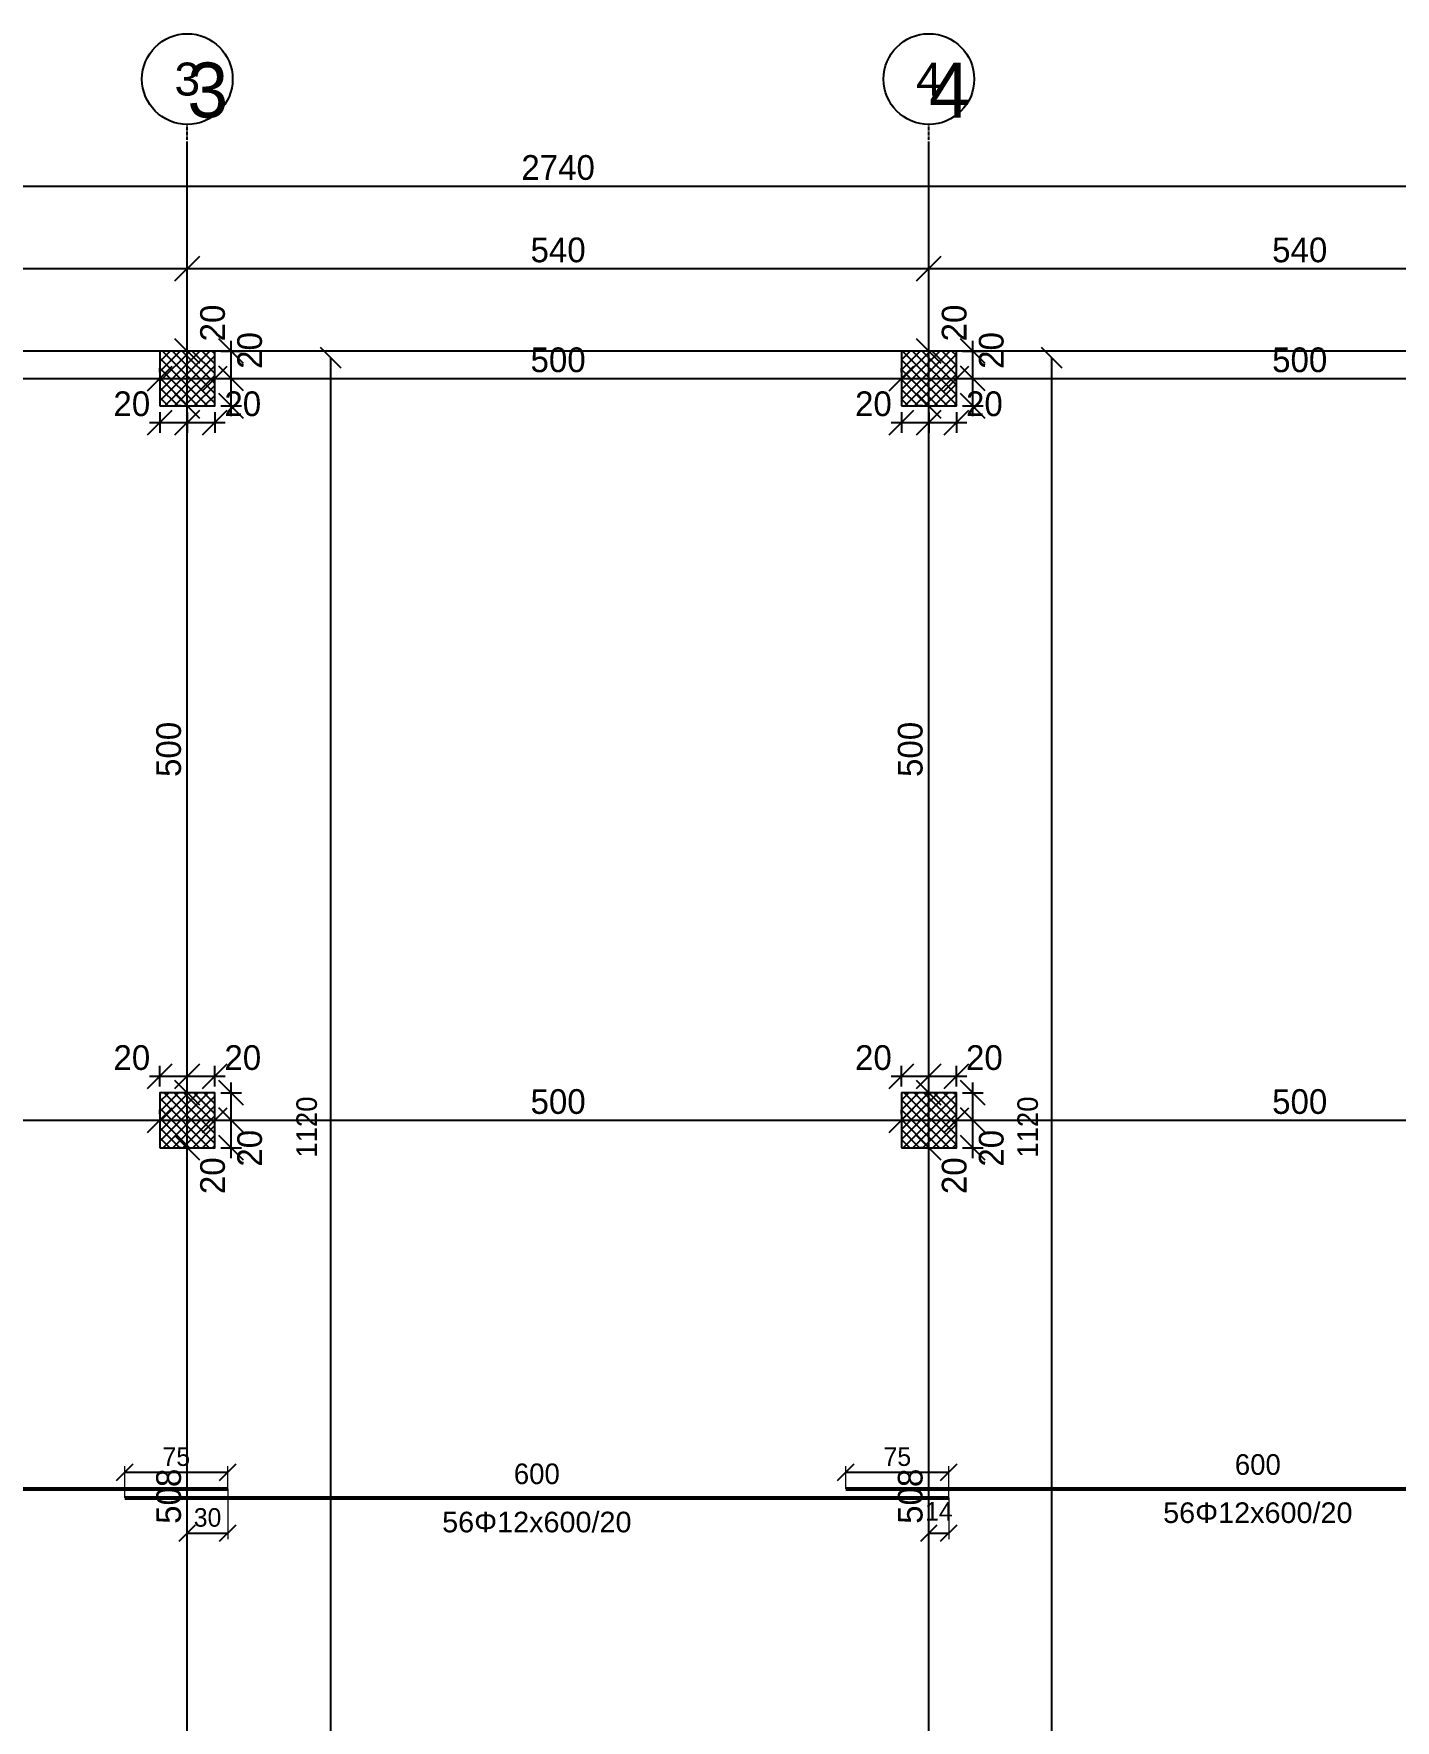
# Model space of a CAD drawing. Header units: centimetres. Extents: x -231 to 7431, y -4464 to 7215.
# Drawn here: x 988 to 1980, y 1743 to 2971 of the extents above; entities that cross this region are included whole.
import ezdxf
from ezdxf.enums import TextEntityAlignment as Align

# ---------------------------------------------------------------- set-up
doc = ezdxf.new("R2010")
doc.units = ezdxf.units.CM
doc.linetypes.add('DASHDOT', pattern=[3.556, 2.54, -0.508, 0, -0.508])
for name, color, linetype in [('AXIS', 8, 'Continuous'), ('COLUMN', 3, 'Continuous'), ('FW_AXIS', 7, 'Continuous'), ('FW_COLUMN_HATCH', 8, 'Continuous'), ('FW_DIM', 7, 'Continuous'), ('REB_BOT_MESH_X', 5, 'Continuous'), ('REB_BOT_MESH_X_AXDIM', 5, 'Continuous'), ('REB_BOT_MESH_X_LAP', 5, 'Continuous'), ('REB_BOT_MESH_X_RANGE', 5, 'Continuous'), ('REB_BOT_MESH_X_TEXT', 5, 'Continuous'), ('SLAB', 7, 'Continuous')]:
    doc.layers.add(name, color=color, linetype=linetype)
doc.styles.add('REBAR_TXT', font='arial.ttf')
doc.dimstyles.new('FW_DIM', dxfattribs={"dimtxt": 18, "dimasz": 9, "dimexe": 7.5, "dimexo": 4.5, "dimgap": 4.5, "dimtad": 1, "dimdec": 0, "dimtxsty": 'Standard', "dimtsz": 9, "dimcen": 2.5, "dimdle": 7.5, "dimclrd": 256, "dimclre": 256, "dimclrt": 7, "dimazin": 3, "dimtfac": 1, "dimtmove": 2, "dimatfit": 3})
doc.dimstyles.new('REBAR LAP', dxfattribs={"dimtxt": 13.5, "dimasz": 2.5, "dimexe": 4.5, "dimexo": 0, "dimgap": 4.5, "dimtad": 1, "dimdec": 0, "dimtxsty": 'Standard', "dimtsz": 6, "dimcen": 2.5, "dimclrd": 6, "dimclre": 6, "dimclrt": 7, "dimazin": 3, "dimtfac": 1, "dimtmove": 2, "dimatfit": 3, "dimlwd": 25, "dimlwe": 18})
doc.dimstyles.new('REBAR M-200', dxfattribs={"dimtxt": 15, "dimasz": 15, "dimexe": 25, "dimexo": 12.5, "dimgap": 10, "dimtad": 1, "dimdec": 0, "dimtxsty": 'Standard', "dimblk": 'NONE', "dimcen": 50, "dimse1": 1, "dimse2": 1, "dimclrd": 6, "dimclre": 6, "dimclrt": 7, "dimazin": 3, "dimtfac": 1, "dimtmove": 2, "dimatfit": 3, "dimldrblk": 'NONE', "dimlwd": 53})
doc.dimstyles.new('REBAR RANGE', dxfattribs={"dimtxt": 15, "dimasz": 2.5, "dimexe": 0, "dimexo": 0, "dimgap": 10, "dimtad": 1, "dimdec": 0, "dimtxsty": 'Standard', "dimtsz": 7.5, "dimcen": 2.5, "dimse1": 1, "dimse2": 1, "dimclrd": 6, "dimclre": 6, "dimclrt": 7, "dimazin": 3, "dimtfac": 1, "dimtmove": 2, "dimatfit": 3, "dimlwd": 25})

# ---------------------------------------------------------------- blocks, each defined once
blk = doc.blocks.new('*D332')
at = {"color": 6, "lineweight": 53}
blk.add_line((529.5, 1911.75), (1129.5, 1911.75), dxfattribs=at)
at = {"layer": 'Defpoints'}
for p in [(529.5, 1911.75), (529.5, 1911.75), (1129.5, 1911.75)]:
    blk.add_point(p, dxfattribs=at)
at = {"layer": 'REB_BOT_MESH_X', "color": 7, "insert": (829.5, 1929.25), "char_height": 15, "attachment_point": 5}
blk.add_mtext('600', dxfattribs=at)
blk = doc.blocks.new('_NONE')
blk = doc.blocks.new('*D333')
at = {"color": 6, "lineweight": 53}
blk.add_line((1054.5, 1905), (1654.5, 1905), dxfattribs=at)
at = {"layer": 'Defpoints'}
for p in [(1054.5, 1905), (1054.5, 1905), (1654.5, 1905)]:
    blk.add_point(p, dxfattribs=at)
at = {"layer": 'REB_BOT_MESH_X', "color": 7, "insert": (1354.5, 1922.5), "char_height": 15, "attachment_point": 5}
blk.add_mtext('600', dxfattribs=at)
blk = doc.blocks.new('*D334')
at = {"color": 6, "lineweight": 53}
blk.add_line((1579.5, 1911.75), (2179.5, 1911.75), dxfattribs=at)
at = {"layer": 'Defpoints'}
for p in [(1579.5, 1911.75), (1579.5, 1911.75), (2179.5, 1911.75)]:
    blk.add_point(p, dxfattribs=at)
at = {"layer": 'REB_BOT_MESH_X', "color": 7, "insert": (1879.5, 1929.25), "char_height": 15, "attachment_point": 5}
blk.add_mtext('600', dxfattribs=at)
blk = doc.blocks.new('_OBLIQUE')
at = {"color": 0, "linetype": 'BYBLOCK'}
blk.add_line((-0.5, -0.5), (0.5, 0.5), dxfattribs=at)
blk = doc.blocks.new('*D339')
at = {"color": 6, "lineweight": 18}
for p, q in [((1054.5, 1905), (1054.5, 1928.25)), ((1129.5, 1911.75), (1129.5, 1928.25))]:
    blk.add_line(p, q, dxfattribs=at)
at = {"color": 6, "lineweight": 25}
blk.add_line((1054.5, 1923.75), (1129.5, 1923.75), dxfattribs=at)
at = {"layer": 'Defpoints'}
for p in [(1054.5, 1923.75), (1054.5, 1905), (1129.5, 1911.75)]:
    blk.add_point(p, dxfattribs=at)
at = {"layer": 'REB_BOT_MESH_X_LAP', "color": 6, "xscale": 12, "yscale": 12}
for p in [(1054.5, 1923.75), (1129.5, 1923.75)]:
    blk.add_blockref('_OBLIQUE', p, dxfattribs=at)
at = {"layer": 'REB_BOT_MESH_X_LAP', "color": 7, "insert": (1092, 1935), "char_height": 13.5, "attachment_point": 5}
blk.add_mtext('75', dxfattribs=at)
blk = doc.blocks.new('*D340')
at = {"color": 6, "lineweight": 18}
for p, q in [((1100, 1911.75), (1100, 1875)), ((1129.5, 1911.75), (1129.5, 1875))]:
    blk.add_line(p, q, dxfattribs=at)
at = {"color": 6, "lineweight": 25}
blk.add_line((1100, 1879.5), (1129.5, 1879.5), dxfattribs=at)
at = {"layer": 'Defpoints'}
for p in [(1100, 1911.75), (1129.5, 1911.75), (1100, 1879.5)]:
    blk.add_point(p, dxfattribs=at)
at = {"layer": 'REB_BOT_MESH_X_AXDIM', "color": 6, "xscale": 12, "yscale": 12}
for p in [(1100, 1879.5), (1129.5, 1879.5)]:
    blk.add_blockref('_OBLIQUE', p, dxfattribs=at)
at = {"layer": 'REB_BOT_MESH_X_AXDIM', "color": 7, "insert": (1114.75, 1890.75), "char_height": 13.5, "attachment_point": 5}
blk.add_mtext('30', dxfattribs=at)
blk = doc.blocks.new('*D341')
at = {"color": 6, "lineweight": 18}
for p, q in [((1579.5, 1911.75), (1579.5, 1928.25)), ((1654.5, 1905), (1654.5, 1928.25))]:
    blk.add_line(p, q, dxfattribs=at)
at = {"color": 6, "lineweight": 25}
blk.add_line((1579.5, 1923.75), (1654.5, 1923.75), dxfattribs=at)
at = {"layer": 'Defpoints'}
for p in [(1579.5, 1923.75), (1579.5, 1911.75), (1654.5, 1905)]:
    blk.add_point(p, dxfattribs=at)
at = {"layer": 'REB_BOT_MESH_X_LAP', "color": 6, "xscale": 12, "yscale": 12}
for p in [(1579.5, 1923.75), (1654.5, 1923.75)]:
    blk.add_blockref('_OBLIQUE', p, dxfattribs=at)
at = {"layer": 'REB_BOT_MESH_X_LAP', "color": 7, "insert": (1617, 1935), "char_height": 13.5, "attachment_point": 5}
blk.add_mtext('75', dxfattribs=at)
blk = doc.blocks.new('*D342')
at = {"color": 6, "lineweight": 18}
for p, q in [((1640, 1905), (1640, 1875)), ((1654.5, 1905), (1654.5, 1875))]:
    blk.add_line(p, q, dxfattribs=at)
at = {"color": 6, "lineweight": 25}
blk.add_line((1640, 1879.5), (1654.5, 1879.5), dxfattribs=at)
at = {"layer": 'Defpoints'}
for p in [(1640, 1905), (1654.5, 1905), (1640, 1879.5)]:
    blk.add_point(p, dxfattribs=at)
at = {"layer": 'REB_BOT_MESH_X_AXDIM', "color": 6, "xscale": 12, "yscale": 12}
for p in [(1640, 1879.5), (1654.5, 1879.5)]:
    blk.add_blockref('_OBLIQUE', p, dxfattribs=at)
at = {"layer": 'REB_BOT_MESH_X_AXDIM', "color": 7, "insert": (1647.25, 1895.25), "char_height": 13.5, "attachment_point": 5}
blk.add_mtext('14', dxfattribs=at)
blk = doc.blocks.new('*D404')
at = {"color": 6, "lineweight": 25}
blk.add_line((1204.5, 1615), (1204.5, 2735), dxfattribs=at)
at = {"layer": 'Defpoints'}
for p in [(1204.5, 2735), (1204.5, 1615), (1204.5, 1615)]:
    blk.add_point(p, dxfattribs=at)
at = {"layer": 'REB_BOT_MESH_X_RANGE', "color": 6, "xscale": 15, "yscale": 15, "rotation": 90}
for p in [(1204.5, 2735), (1204.5, 1615)]:
    blk.add_blockref('_OBLIQUE', p, dxfattribs=at)
at = {"layer": 'REB_BOT_MESH_X_RANGE', "color": 7, "insert": (1187, 2175), "char_height": 15, "attachment_point": 5, "rotation": 90}
blk.add_mtext('1120', dxfattribs=at)
blk = doc.blocks.new('*D405')
at = {"color": 6, "lineweight": 25}
blk.add_line((1729.5, 1615), (1729.5, 2735), dxfattribs=at)
at = {"layer": 'Defpoints'}
for p in [(1729.5, 2735), (1729.5, 1615), (1729.5, 1615)]:
    blk.add_point(p, dxfattribs=at)
at = {"layer": 'REB_BOT_MESH_X_RANGE', "color": 6, "xscale": 15, "yscale": 15, "rotation": 90}
for p in [(1729.5, 2735), (1729.5, 1615)]:
    blk.add_blockref('_OBLIQUE', p, dxfattribs=at)
at = {"layer": 'REB_BOT_MESH_X_RANGE', "color": 7, "insert": (1712, 2175), "char_height": 15, "attachment_point": 5, "rotation": 90}
blk.add_mtext('1120', dxfattribs=at)
blk = doc.blocks.new('*D481')
for p, q in [((1072.5, 2212), (1107.5, 2212)), ((1080, 2204.5), (1080, 2219.5)), ((1100, 2204.5), (1100, 2219.5))]:
    blk.add_line(p, q)
at = {"layer": 'Defpoints'}
for p in [(1080, 2212), (1080, 2200), (1100, 2200)]:
    blk.add_point(p, dxfattribs=at)
at = {"layer": 'FW_DIM', "xscale": 18, "yscale": 18}
for p in [(1080, 2212), (1100, 2212)]:
    blk.add_blockref('_OBLIQUE', p, dxfattribs=at)
at = {"layer": 'FW_DIM', "color": 7, "insert": (1059.6, 2225.5), "char_height": 18, "attachment_point": 5}
blk.add_mtext('20', dxfattribs=at)
blk = doc.blocks.new('*D482')
for p, q in [((1092.5, 2212), (1127.5, 2212)), ((1100, 2204.5), (1100, 2219.5)), ((1120, 2204.5), (1120, 2219.5))]:
    blk.add_line(p, q)
at = {"layer": 'Defpoints'}
for p in [(1100, 2212), (1100, 2200), (1120, 2200)]:
    blk.add_point(p, dxfattribs=at)
at = {"layer": 'FW_DIM', "xscale": 18, "yscale": 18}
for p in [(1100, 2212), (1120, 2212)]:
    blk.add_blockref('_OBLIQUE', p, dxfattribs=at)
at = {"layer": 'FW_DIM', "color": 7, "insert": (1140.4, 2225.5), "char_height": 18, "attachment_point": 5}
blk.add_mtext('20', dxfattribs=at)
blk = doc.blocks.new('*D483')
for p, q in [((1132, 2152.5), (1132, 2187.5)), ((1124.5, 2180), (1139.5, 2180)), ((1124.5, 2160), (1139.5, 2160))]:
    blk.add_line(p, q)
at = {"layer": 'Defpoints'}
for p in [(1120, 2180), (1120, 2160), (1132, 2160)]:
    blk.add_point(p, dxfattribs=at)
at = {"layer": 'FW_DIM', "xscale": 18, "yscale": 18, "rotation": 90}
for p in [(1132, 2180), (1132, 2160)]:
    blk.add_blockref('_OBLIQUE', p, dxfattribs=at)
at = {"layer": 'FW_DIM', "color": 7, "insert": (1118.5, 2139.6), "char_height": 18, "attachment_point": 5, "rotation": 90}
blk.add_mtext('20', dxfattribs=at)
blk = doc.blocks.new('*D484')
for p, q in [((1124.5, 2200), (1139.5, 2200)), ((1132, 2172.5), (1132, 2207.5)), ((1124.5, 2180), (1139.5, 2180))]:
    blk.add_line(p, q)
at = {"layer": 'Defpoints'}
for p in [(1120, 2200), (1120, 2180), (1132, 2180)]:
    blk.add_point(p, dxfattribs=at)
at = {"layer": 'FW_DIM', "xscale": 18, "yscale": 18, "rotation": 90}
for p in [(1132, 2200), (1132, 2180)]:
    blk.add_blockref('_OBLIQUE', p, dxfattribs=at)
at = {"layer": 'FW_DIM', "color": 7, "insert": (1145.5, 2159.6), "char_height": 18, "attachment_point": 5, "rotation": 90}
blk.add_mtext('20', dxfattribs=at)
blk = doc.blocks.new('*D485')
for p, q in [((1080, 2695.5), (1080, 2680.5)), ((1100, 2695.5), (1100, 2680.5)), ((1072.5, 2688), (1107.5, 2688))]:
    blk.add_line(p, q)
at = {"layer": 'Defpoints'}
for p in [(1080, 2700), (1100, 2700), (1080, 2688)]:
    blk.add_point(p, dxfattribs=at)
at = {"layer": 'FW_DIM', "xscale": 18, "yscale": 18}
for p in [(1080, 2688), (1100, 2688)]:
    blk.add_blockref('_OBLIQUE', p, dxfattribs=at)
at = {"layer": 'FW_DIM', "color": 7, "insert": (1059.6, 2701.5), "char_height": 18, "attachment_point": 5}
blk.add_mtext('20', dxfattribs=at)
blk = doc.blocks.new('*D486')
for p, q in [((1100, 2695.5), (1100, 2680.5)), ((1120, 2695.5), (1120, 2680.5)), ((1092.5, 2688), (1127.5, 2688))]:
    blk.add_line(p, q)
at = {"layer": 'Defpoints'}
for p in [(1100, 2700), (1120, 2700), (1100, 2688)]:
    blk.add_point(p, dxfattribs=at)
at = {"layer": 'FW_DIM', "xscale": 18, "yscale": 18}
for p in [(1100, 2688), (1120, 2688)]:
    blk.add_blockref('_OBLIQUE', p, dxfattribs=at)
at = {"layer": 'FW_DIM', "color": 7, "insert": (1140.4, 2701.5), "char_height": 18, "attachment_point": 5}
blk.add_mtext('20', dxfattribs=at)
blk = doc.blocks.new('*D487')
for p, q in [((1132, 2692.5), (1132, 2727.5)), ((1124.5, 2720), (1139.5, 2720)), ((1124.5, 2700), (1139.5, 2700))]:
    blk.add_line(p, q)
at = {"layer": 'Defpoints'}
for p in [(1120, 2720), (1120, 2700), (1132, 2700)]:
    blk.add_point(p, dxfattribs=at)
at = {"layer": 'FW_DIM', "xscale": 18, "yscale": 18, "rotation": 90}
for p in [(1132, 2720), (1132, 2700)]:
    blk.add_blockref('_OBLIQUE', p, dxfattribs=at)
at = {"layer": 'FW_DIM', "color": 7, "insert": (1145.5, 2740.4), "char_height": 18, "attachment_point": 5, "rotation": 90}
blk.add_mtext('20', dxfattribs=at)
blk = doc.blocks.new('*D488')
for p, q in [((1124.5, 2740), (1139.5, 2740)), ((1132, 2712.5), (1132, 2747.5)), ((1124.5, 2720), (1139.5, 2720))]:
    blk.add_line(p, q)
at = {"layer": 'Defpoints'}
for p in [(1120, 2740), (1120, 2720), (1132, 2720)]:
    blk.add_point(p, dxfattribs=at)
at = {"layer": 'FW_DIM', "xscale": 18, "yscale": 18, "rotation": 90}
for p in [(1132, 2740), (1132, 2720)]:
    blk.add_blockref('_OBLIQUE', p, dxfattribs=at)
at = {"layer": 'FW_DIM', "color": 7, "insert": (1118.5, 2760.4), "char_height": 18, "attachment_point": 5, "rotation": 90}
blk.add_mtext('20', dxfattribs=at)
blk = doc.blocks.new('*D497')
for p, q in [((1612.5, 2212), (1647.5, 2212)), ((1620, 2204.5), (1620, 2219.5)), ((1640, 2204.5), (1640, 2219.5))]:
    blk.add_line(p, q)
at = {"layer": 'Defpoints'}
for p in [(1620, 2212), (1620, 2200), (1640, 2200)]:
    blk.add_point(p, dxfattribs=at)
at = {"layer": 'FW_DIM', "xscale": 18, "yscale": 18}
for p in [(1620, 2212), (1640, 2212)]:
    blk.add_blockref('_OBLIQUE', p, dxfattribs=at)
at = {"layer": 'FW_DIM', "color": 7, "insert": (1599.6, 2225.5), "char_height": 18, "attachment_point": 5}
blk.add_mtext('20', dxfattribs=at)
blk = doc.blocks.new('*D498')
for p, q in [((1632.5, 2212), (1667.5, 2212)), ((1640, 2204.5), (1640, 2219.5)), ((1660, 2204.5), (1660, 2219.5))]:
    blk.add_line(p, q)
at = {"layer": 'Defpoints'}
for p in [(1640, 2212), (1640, 2200), (1660, 2200)]:
    blk.add_point(p, dxfattribs=at)
at = {"layer": 'FW_DIM', "xscale": 18, "yscale": 18}
for p in [(1640, 2212), (1660, 2212)]:
    blk.add_blockref('_OBLIQUE', p, dxfattribs=at)
at = {"layer": 'FW_DIM', "color": 7, "insert": (1680.4, 2225.5), "char_height": 18, "attachment_point": 5}
blk.add_mtext('20', dxfattribs=at)
blk = doc.blocks.new('*D499')
for p, q in [((1672, 2152.5), (1672, 2187.5)), ((1664.5, 2180), (1679.5, 2180)), ((1664.5, 2160), (1679.5, 2160))]:
    blk.add_line(p, q)
at = {"layer": 'Defpoints'}
for p in [(1660, 2180), (1660, 2160), (1672, 2160)]:
    blk.add_point(p, dxfattribs=at)
at = {"layer": 'FW_DIM', "xscale": 18, "yscale": 18, "rotation": 90}
for p in [(1672, 2180), (1672, 2160)]:
    blk.add_blockref('_OBLIQUE', p, dxfattribs=at)
at = {"layer": 'FW_DIM', "color": 7, "insert": (1658.5, 2139.6), "char_height": 18, "attachment_point": 5, "rotation": 90}
blk.add_mtext('20', dxfattribs=at)
blk = doc.blocks.new('*D500')
for p, q in [((1664.5, 2200), (1679.5, 2200)), ((1672, 2172.5), (1672, 2207.5)), ((1664.5, 2180), (1679.5, 2180))]:
    blk.add_line(p, q)
at = {"layer": 'Defpoints'}
for p in [(1660, 2200), (1660, 2180), (1672, 2180)]:
    blk.add_point(p, dxfattribs=at)
at = {"layer": 'FW_DIM', "xscale": 18, "yscale": 18, "rotation": 90}
for p in [(1672, 2200), (1672, 2180)]:
    blk.add_blockref('_OBLIQUE', p, dxfattribs=at)
at = {"layer": 'FW_DIM', "color": 7, "insert": (1685.5, 2159.6), "char_height": 18, "attachment_point": 5, "rotation": 90}
blk.add_mtext('20', dxfattribs=at)
blk = doc.blocks.new('*D501')
for p, q in [((1620, 2695.5), (1620, 2680.5)), ((1640, 2695.5), (1640, 2680.5)), ((1612.5, 2688), (1647.5, 2688))]:
    blk.add_line(p, q)
at = {"layer": 'Defpoints'}
for p in [(1620, 2700), (1640, 2700), (1620, 2688)]:
    blk.add_point(p, dxfattribs=at)
at = {"layer": 'FW_DIM', "xscale": 18, "yscale": 18}
for p in [(1620, 2688), (1640, 2688)]:
    blk.add_blockref('_OBLIQUE', p, dxfattribs=at)
at = {"layer": 'FW_DIM', "color": 7, "insert": (1599.6, 2701.5), "char_height": 18, "attachment_point": 5}
blk.add_mtext('20', dxfattribs=at)
blk = doc.blocks.new('*D502')
for p, q in [((1640, 2695.5), (1640, 2680.5)), ((1660, 2695.5), (1660, 2680.5)), ((1632.5, 2688), (1667.5, 2688))]:
    blk.add_line(p, q)
at = {"layer": 'Defpoints'}
for p in [(1640, 2700), (1660, 2700), (1640, 2688)]:
    blk.add_point(p, dxfattribs=at)
at = {"layer": 'FW_DIM', "xscale": 18, "yscale": 18}
for p in [(1640, 2688), (1660, 2688)]:
    blk.add_blockref('_OBLIQUE', p, dxfattribs=at)
at = {"layer": 'FW_DIM', "color": 7, "insert": (1680.4, 2701.5), "char_height": 18, "attachment_point": 5}
blk.add_mtext('20', dxfattribs=at)
blk = doc.blocks.new('*D503')
for p, q in [((1672, 2692.5), (1672, 2727.5)), ((1664.5, 2720), (1679.5, 2720)), ((1664.5, 2700), (1679.5, 2700))]:
    blk.add_line(p, q)
at = {"layer": 'Defpoints'}
for p in [(1660, 2720), (1660, 2700), (1672, 2700)]:
    blk.add_point(p, dxfattribs=at)
at = {"layer": 'FW_DIM', "xscale": 18, "yscale": 18, "rotation": 90}
for p in [(1672, 2720), (1672, 2700)]:
    blk.add_blockref('_OBLIQUE', p, dxfattribs=at)
at = {"layer": 'FW_DIM', "color": 7, "insert": (1685.5, 2740.4), "char_height": 18, "attachment_point": 5, "rotation": 90}
blk.add_mtext('20', dxfattribs=at)
blk = doc.blocks.new('*D504')
for p, q in [((1664.5, 2740), (1679.5, 2740)), ((1672, 2712.5), (1672, 2747.5)), ((1664.5, 2720), (1679.5, 2720))]:
    blk.add_line(p, q)
at = {"layer": 'Defpoints'}
for p in [(1660, 2740), (1660, 2720), (1672, 2720)]:
    blk.add_point(p, dxfattribs=at)
at = {"layer": 'FW_DIM', "xscale": 18, "yscale": 18, "rotation": 90}
for p in [(1672, 2740), (1672, 2720)]:
    blk.add_blockref('_OBLIQUE', p, dxfattribs=at)
at = {"layer": 'FW_DIM', "color": 7, "insert": (1658.5, 2760.4), "char_height": 18, "attachment_point": 5, "rotation": 90}
blk.add_mtext('20', dxfattribs=at)
blk = doc.blocks.new('*D596')
for p, q in [((580, 2184.5), (580, 2187.5)), ((1080, 2184.5), (1080, 2187.5)), ((572.5, 2180), (1087.5, 2180))]:
    blk.add_line(p, q)
at = {"layer": 'Defpoints'}
for p in [(580, 2180), (580, 2180), (1080, 2180)]:
    blk.add_point(p, dxfattribs=at)
at = {"layer": 'FW_DIM', "xscale": 18, "yscale": 18}
for p in [(580, 2180), (1080, 2180)]:
    blk.add_blockref('_OBLIQUE', p, dxfattribs=at)
at = {"layer": 'FW_DIM', "color": 7, "insert": (830, 2193.5), "char_height": 18, "attachment_point": 5}
blk.add_mtext('500', dxfattribs=at)
blk = doc.blocks.new('*D597')
for p, q in [((1080, 2184.5), (1080, 2187.5)), ((1120, 2184.5), (1120, 2187.5)), ((1072.5, 2180), (1127.5, 2180))]:
    blk.add_line(p, q)
at = {"layer": 'Defpoints'}
for p in [(1080, 2180), (1080, 2180), (1120, 2180)]:
    blk.add_point(p, dxfattribs=at)
at = {"layer": 'FW_DIM', "xscale": 18, "yscale": 18}
for p in [(1080, 2180), (1120, 2180)]:
    blk.add_blockref('_OBLIQUE', p, dxfattribs=at)
blk = doc.blocks.new('*D598')
for p, q in [((1120, 2184.5), (1120, 2187.5)), ((1620, 2184.5), (1620, 2187.5)), ((1112.5, 2180), (1627.5, 2180))]:
    blk.add_line(p, q)
at = {"layer": 'Defpoints'}
for p in [(1120, 2180), (1120, 2180), (1620, 2180)]:
    blk.add_point(p, dxfattribs=at)
at = {"layer": 'FW_DIM', "xscale": 18, "yscale": 18}
for p in [(1120, 2180), (1620, 2180)]:
    blk.add_blockref('_OBLIQUE', p, dxfattribs=at)
at = {"layer": 'FW_DIM', "color": 7, "insert": (1370, 2193.5), "char_height": 18, "attachment_point": 5}
blk.add_mtext('500', dxfattribs=at)
blk = doc.blocks.new('*D599')
for p, q in [((1620, 2184.5), (1620, 2187.5)), ((1660, 2184.5), (1660, 2187.5)), ((1612.5, 2180), (1667.5, 2180))]:
    blk.add_line(p, q)
at = {"layer": 'Defpoints'}
for p in [(1620, 2180), (1620, 2180), (1660, 2180)]:
    blk.add_point(p, dxfattribs=at)
at = {"layer": 'FW_DIM', "xscale": 18, "yscale": 18}
for p in [(1620, 2180), (1660, 2180)]:
    blk.add_blockref('_OBLIQUE', p, dxfattribs=at)
blk = doc.blocks.new('*D600')
for p, q in [((1660, 2184.5), (1660, 2187.5)), ((2160, 2184.5), (2160, 2187.5)), ((1652.5, 2180), (2167.5, 2180))]:
    blk.add_line(p, q)
at = {"layer": 'Defpoints'}
for p in [(1660, 2180), (1660, 2180), (2160, 2180)]:
    blk.add_point(p, dxfattribs=at)
at = {"layer": 'FW_DIM', "xscale": 18, "yscale": 18}
for p in [(1660, 2180), (2160, 2180)]:
    blk.add_blockref('_OBLIQUE', p, dxfattribs=at)
at = {"layer": 'FW_DIM', "color": 7, "insert": (1910, 2193.5), "char_height": 18, "attachment_point": 5}
blk.add_mtext('500', dxfattribs=at)
blk = doc.blocks.new('*D607')
for p, q in [((580, 2724.5), (580, 2727.5)), ((1080, 2724.5), (1080, 2727.5)), ((572.5, 2720), (1087.5, 2720))]:
    blk.add_line(p, q)
at = {"layer": 'Defpoints'}
for p in [(580, 2720), (580, 2720), (1080, 2720)]:
    blk.add_point(p, dxfattribs=at)
at = {"layer": 'FW_DIM', "xscale": 18, "yscale": 18}
for p in [(580, 2720), (1080, 2720)]:
    blk.add_blockref('_OBLIQUE', p, dxfattribs=at)
at = {"layer": 'FW_DIM', "color": 7, "insert": (830, 2733.5), "char_height": 18, "attachment_point": 5}
blk.add_mtext('500', dxfattribs=at)
blk = doc.blocks.new('*D608')
for p, q in [((1080, 2724.5), (1080, 2727.5)), ((1120, 2724.5), (1120, 2727.5)), ((1072.5, 2720), (1127.5, 2720))]:
    blk.add_line(p, q)
at = {"layer": 'Defpoints'}
for p in [(1080, 2720), (1080, 2720), (1120, 2720)]:
    blk.add_point(p, dxfattribs=at)
at = {"layer": 'FW_DIM', "xscale": 18, "yscale": 18}
for p in [(1080, 2720), (1120, 2720)]:
    blk.add_blockref('_OBLIQUE', p, dxfattribs=at)
blk = doc.blocks.new('*D609')
for p, q in [((1120, 2724.5), (1120, 2727.5)), ((1620, 2724.5), (1620, 2727.5)), ((1112.5, 2720), (1627.5, 2720))]:
    blk.add_line(p, q)
at = {"layer": 'Defpoints'}
for p in [(1120, 2720), (1120, 2720), (1620, 2720)]:
    blk.add_point(p, dxfattribs=at)
at = {"layer": 'FW_DIM', "xscale": 18, "yscale": 18}
for p in [(1120, 2720), (1620, 2720)]:
    blk.add_blockref('_OBLIQUE', p, dxfattribs=at)
at = {"layer": 'FW_DIM', "color": 7, "insert": (1370, 2733.5), "char_height": 18, "attachment_point": 5}
blk.add_mtext('500', dxfattribs=at)
blk = doc.blocks.new('*D610')
for p, q in [((1620, 2724.5), (1620, 2727.5)), ((1660, 2724.5), (1660, 2727.5)), ((1612.5, 2720), (1667.5, 2720))]:
    blk.add_line(p, q)
at = {"layer": 'Defpoints'}
for p in [(1620, 2720), (1620, 2720), (1660, 2720)]:
    blk.add_point(p, dxfattribs=at)
at = {"layer": 'FW_DIM', "xscale": 18, "yscale": 18}
for p in [(1620, 2720), (1660, 2720)]:
    blk.add_blockref('_OBLIQUE', p, dxfattribs=at)
blk = doc.blocks.new('*D611')
for p, q in [((1660, 2724.5), (1660, 2727.5)), ((2160, 2724.5), (2160, 2727.5)), ((1652.5, 2720), (2167.5, 2720))]:
    blk.add_line(p, q)
at = {"layer": 'Defpoints'}
for p in [(1660, 2720), (1660, 2720), (2160, 2720)]:
    blk.add_point(p, dxfattribs=at)
at = {"layer": 'FW_DIM', "xscale": 18, "yscale": 18}
for p in [(1660, 2720), (2160, 2720)]:
    blk.add_blockref('_OBLIQUE', p, dxfattribs=at)
at = {"layer": 'FW_DIM', "color": 7, "insert": (1910, 2733.5), "char_height": 18, "attachment_point": 5}
blk.add_mtext('500', dxfattribs=at)
blk = doc.blocks.new('*D640')
for p, q in [((1100, 1645), (1100, 2167.5)), ((1095.5, 2160), (1092.5, 2160)), ((1095.5, 1652.5), (1092.5, 1652.5))]:
    blk.add_line(p, q)
at = {"layer": 'Defpoints'}
for p in [(1100, 2160), (1100, 1652.5), (1100, 1652.5)]:
    blk.add_point(p, dxfattribs=at)
at = {"layer": 'FW_DIM', "xscale": 18, "yscale": 18, "rotation": 90}
for p in [(1100, 2160), (1100, 1652.5)]:
    blk.add_blockref('_OBLIQUE', p, dxfattribs=at)
at = {"layer": 'FW_DIM', "color": 7, "insert": (1086.5, 1906.25), "char_height": 18, "attachment_point": 5, "rotation": 90}
blk.add_mtext('508', dxfattribs=at)
blk = doc.blocks.new('*D641')
for p, q in [((1095.5, 2200), (1092.5, 2200)), ((1100, 2152.5), (1100, 2207.5)), ((1095.5, 2160), (1092.5, 2160))]:
    blk.add_line(p, q)
at = {"layer": 'Defpoints'}
for p in [(1100, 2200), (1100, 2160), (1100, 2160)]:
    blk.add_point(p, dxfattribs=at)
at = {"layer": 'FW_DIM', "xscale": 18, "yscale": 18, "rotation": 90}
for p in [(1100, 2200), (1100, 2160)]:
    blk.add_blockref('_OBLIQUE', p, dxfattribs=at)
blk = doc.blocks.new('*D642')
for p, q in [((1100, 2192.5), (1100, 2707.5)), ((1095.5, 2700), (1092.5, 2700)), ((1095.5, 2200), (1092.5, 2200))]:
    blk.add_line(p, q)
at = {"layer": 'Defpoints'}
for p in [(1100, 2700), (1100, 2200), (1100, 2200)]:
    blk.add_point(p, dxfattribs=at)
at = {"layer": 'FW_DIM', "xscale": 18, "yscale": 18, "rotation": 90}
for p in [(1100, 2700), (1100, 2200)]:
    blk.add_blockref('_OBLIQUE', p, dxfattribs=at)
at = {"layer": 'FW_DIM', "color": 7, "insert": (1086.5, 2450), "char_height": 18, "attachment_point": 5, "rotation": 90}
blk.add_mtext('500', dxfattribs=at)
blk = doc.blocks.new('*D643')
for p, q in [((1095.5, 2740), (1092.5, 2740)), ((1100, 2692.5), (1100, 2747.5)), ((1095.5, 2700), (1092.5, 2700))]:
    blk.add_line(p, q)
at = {"layer": 'Defpoints'}
for p in [(1100, 2740), (1100, 2700), (1100, 2700)]:
    blk.add_point(p, dxfattribs=at)
at = {"layer": 'FW_DIM', "xscale": 18, "yscale": 18, "rotation": 90}
for p in [(1100, 2740), (1100, 2700)]:
    blk.add_blockref('_OBLIQUE', p, dxfattribs=at)
blk = doc.blocks.new('*D649')
for p, q in [((1640, 1645), (1640, 2167.5)), ((1635.5, 2160), (1632.5, 2160)), ((1635.5, 1652.5), (1632.5, 1652.5))]:
    blk.add_line(p, q)
at = {"layer": 'Defpoints'}
for p in [(1640, 2160), (1640, 1652.5), (1640, 1652.5)]:
    blk.add_point(p, dxfattribs=at)
at = {"layer": 'FW_DIM', "xscale": 18, "yscale": 18, "rotation": 90}
for p in [(1640, 2160), (1640, 1652.5)]:
    blk.add_blockref('_OBLIQUE', p, dxfattribs=at)
at = {"layer": 'FW_DIM', "color": 7, "insert": (1626.5, 1906.25), "char_height": 18, "attachment_point": 5, "rotation": 90}
blk.add_mtext('508', dxfattribs=at)
blk = doc.blocks.new('*D650')
for p, q in [((1635.5, 2200), (1632.5, 2200)), ((1640, 2152.5), (1640, 2207.5)), ((1635.5, 2160), (1632.5, 2160))]:
    blk.add_line(p, q)
at = {"layer": 'Defpoints'}
for p in [(1640, 2200), (1640, 2160), (1640, 2160)]:
    blk.add_point(p, dxfattribs=at)
at = {"layer": 'FW_DIM', "xscale": 18, "yscale": 18, "rotation": 90}
for p in [(1640, 2200), (1640, 2160)]:
    blk.add_blockref('_OBLIQUE', p, dxfattribs=at)
blk = doc.blocks.new('*D651')
for p, q in [((1640, 2192.5), (1640, 2707.5)), ((1635.5, 2700), (1632.5, 2700)), ((1635.5, 2200), (1632.5, 2200))]:
    blk.add_line(p, q)
at = {"layer": 'Defpoints'}
for p in [(1640, 2700), (1640, 2200), (1640, 2200)]:
    blk.add_point(p, dxfattribs=at)
at = {"layer": 'FW_DIM', "xscale": 18, "yscale": 18, "rotation": 90}
for p in [(1640, 2700), (1640, 2200)]:
    blk.add_blockref('_OBLIQUE', p, dxfattribs=at)
at = {"layer": 'FW_DIM', "color": 7, "insert": (1626.5, 2450), "char_height": 18, "attachment_point": 5, "rotation": 90}
blk.add_mtext('500', dxfattribs=at)
blk = doc.blocks.new('*D652')
for p, q in [((1635.5, 2740), (1632.5, 2740)), ((1640, 2692.5), (1640, 2747.5)), ((1635.5, 2700), (1632.5, 2700))]:
    blk.add_line(p, q)
at = {"layer": 'Defpoints'}
for p in [(1640, 2740), (1640, 2700), (1640, 2700)]:
    blk.add_point(p, dxfattribs=at)
at = {"layer": 'FW_DIM', "xscale": 18, "yscale": 18, "rotation": 90}
for p in [(1640, 2740), (1640, 2700)]:
    blk.add_blockref('_OBLIQUE', p, dxfattribs=at)
blk = doc.blocks.new('*D679')
for p, q in [((552.5, 2800), (1107.5, 2800)), ((560, 2744.5), (560, 2807.5)), ((1100, 2744.5), (1100, 2807.5))]:
    blk.add_line(p, q)
at = {"layer": 'Defpoints'}
for p in [(560, 2800), (560, 2740), (1100, 2740)]:
    blk.add_point(p, dxfattribs=at)
at = {"layer": 'FW_DIM', "xscale": 18, "yscale": 18}
for p in [(560, 2800), (1100, 2800)]:
    blk.add_blockref('_OBLIQUE', p, dxfattribs=at)
at = {"layer": 'FW_DIM', "color": 7, "insert": (830, 2813.5), "char_height": 18, "attachment_point": 5}
blk.add_mtext('540', dxfattribs=at)
blk = doc.blocks.new('*D680')
for p, q in [((1092.5, 2800), (1647.5, 2800)), ((1100, 2744.5), (1100, 2807.5)), ((1640, 2744.5), (1640, 2807.5))]:
    blk.add_line(p, q)
at = {"layer": 'Defpoints'}
for p in [(1100, 2800), (1100, 2740), (1640, 2740)]:
    blk.add_point(p, dxfattribs=at)
at = {"layer": 'FW_DIM', "xscale": 18, "yscale": 18}
for p in [(1100, 2800), (1640, 2800)]:
    blk.add_blockref('_OBLIQUE', p, dxfattribs=at)
at = {"layer": 'FW_DIM', "color": 7, "insert": (1370, 2813.5), "char_height": 18, "attachment_point": 5}
blk.add_mtext('540', dxfattribs=at)
blk = doc.blocks.new('*D681')
for p, q in [((1632.5, 2800), (2187.5, 2800)), ((1640, 2744.5), (1640, 2807.5)), ((2180, 2744.5), (2180, 2807.5))]:
    blk.add_line(p, q)
at = {"layer": 'Defpoints'}
for p in [(1640, 2800), (1640, 2740), (2180, 2740)]:
    blk.add_point(p, dxfattribs=at)
at = {"layer": 'FW_DIM', "xscale": 18, "yscale": 18}
for p in [(1640, 2800), (2180, 2800)]:
    blk.add_blockref('_OBLIQUE', p, dxfattribs=at)
at = {"layer": 'FW_DIM', "color": 7, "insert": (1910, 2813.5), "char_height": 18, "attachment_point": 5}
blk.add_mtext('540', dxfattribs=at)
blk = doc.blocks.new('*D691')
for p, q in [((0, 2744.5), (0, 2867.5)), ((2740, 2744.5), (2740, 2867.5)), ((-7.5, 2860), (2747.5, 2860))]:
    blk.add_line(p, q)
at = {"layer": 'Defpoints'}
for p in [(0, 2860), (0, 2740), (2740, 2740)]:
    blk.add_point(p, dxfattribs=at)
at = {"layer": 'FW_DIM', "xscale": 18, "yscale": 18}
for p in [(0, 2860), (2740, 2860)]:
    blk.add_blockref('_OBLIQUE', p, dxfattribs=at)
at = {"layer": 'FW_DIM', "color": 7, "insert": (1370, 2873.5), "char_height": 18, "attachment_point": 5}
blk.add_mtext('2740', dxfattribs=at)

msp = doc.modelspace()

# ---------------------------------------------------------------- hatches: boundary and pattern name
at = {"layer": 'FW_COLUMN_HATCH'}
h = msp.add_hatch(dxfattribs=at)
h.set_pattern_fill('ANSI37', scale=1.6)
h.paths.add_polyline_path([(1080, 2700), (1080, 2740), (1120, 2740), (1120, 2700), (1080, 2700)])
h = msp.add_hatch(dxfattribs=at)
h.set_pattern_fill('ANSI37', scale=1.6)
h.paths.add_polyline_path([(1620, 2700), (1620, 2740), (1660, 2740), (1660, 2700), (1620, 2700)])
h = msp.add_hatch(dxfattribs=at)
h.set_pattern_fill('ANSI37', scale=1.6)
h.paths.add_polyline_path([(1080, 2160), (1080, 2200), (1120, 2200), (1120, 2160), (1080, 2160)])
h = msp.add_hatch(dxfattribs=at)
h.set_pattern_fill('ANSI37', scale=1.6)
h.paths.add_polyline_path([(1620, 2160), (1620, 2200), (1660, 2200), (1660, 2160), (1620, 2160)])

# ---------------------------------------------------------------- linework, layer by layer
at = {"layer": 'AXIS'}
for p, q in [((1100, -150), (1100, 2890)), ((1640, -150), (1640, 2890)), ((-150, 2720), (2890, 2720)), ((-150, 2180), (2890, 2180))]:
    msp.add_line(p, q, dxfattribs=at)
at = {"layer": 'COLUMN'}
for points in [[(1080, 2700), (1120, 2700), (1120, 2740), (1080, 2740)], [(1620, 2700), (1660, 2700), (1660, 2740), (1620, 2740)], [(1080, 2160), (1120, 2160), (1120, 2200), (1080, 2200)], [(1620, 2160), (1660, 2160), (1660, 2200), (1620, 2200)]]:
    msp.add_lwpolyline(points, close=True, dxfattribs=at)
at = {"layer": 'FW_AXIS', "linetype": 'DASHDOT'}
for p, q in [((1100, 2890), (1100, 2905)), ((1640, 2890), (1640, 2905))]:
    msp.add_line(p, q, dxfattribs=at)
at = {"layer": 'FW_AXIS'}
for centre in [(1100, 2938), (1640, 2938)]:
    msp.add_circle(centre, 33, dxfattribs=at)
at = {"layer": 'SLAB'}
msp.add_lwpolyline([(0, 0), (2740, 0), (2740, 2740), (0, 2740)], close=True, dxfattribs=at)

# ---------------------------------------------------------------- texts
at = {"layer": 'AXIS'}
for s, p in [('3', (1100, 2910)), ('4', (1640, 2910))]:
    msp.add_text(s, height=40, dxfattribs=at).set_placement(p)
at = {"layer": 'FW_AXIS', "color": 7, "style": 'REBAR_TXT'}
for s, p in [('3', (1100, 2938)), ('4', (1640, 2938))]:
    msp.add_text(s, height=24, dxfattribs=at).set_placement(p, align=Align.MIDDLE_CENTER)
at = {"layer": 'REB_BOT_MESH_X_TEXT', "color": 7, "style": 'REBAR_TXT'}
for p in [(1354.5, 1895), (1879.5, 1901.8)]:
    msp.add_text('56Φ12x600/20', height=15, dxfattribs=at).set_placement(p, align=Align.TOP_CENTER)

# ---------------------------------------------------------------- dimensions: what is measured, and where the dimension line sits
at = {"layer": 'FW_DIM'}
for base, p1, p2, picture, middle in [((0, 2860), (0, 2740), (2740, 2740), '*D691', (1370, 2873.5)), ((560, 2800), (560, 2740), (1100, 2740), '*D679', (830, 2813.5)), ((1100, 2800), (1100, 2740), (1640, 2740), '*D680', (1370, 2813.5)), ((1640, 2800), (1640, 2740), (2180, 2740), '*D681', (1910, 2813.5))]:
    dim = msp.add_linear_dim(base=base, p1=p1, p2=p2, dimstyle='FW_DIM', dxfattribs=at)
    dim.commit()
    dim.dimension.update_dxf_attribs({"geometry": picture, "text_midpoint": middle})
for base, p1, p2, text, picture, middle in [((1132, 2720), (1120, 2720), (1120, 2740), '20', '*D488', (1118.5, 2760.4)), ((1672, 2720), (1660, 2720), (1660, 2740), '20', '*D504', (1658.5, 2760.4)), ((1132, 2700), (1120, 2700), (1120, 2720), '20', '*D487', (1145.5, 2740.4)), ((1672, 2700), (1660, 2700), (1660, 2720), '20', '*D503', (1685.5, 2740.4)), ((1100, 2700), (1100, 2700), (1100, 2740), ' ', '*D643', (1100, 2720)), ((1640, 2700), (1640, 2700), (1640, 2740), ' ', '*D652', (1640, 2720)), ((1100, 2200), (1100, 2200), (1100, 2700), '500', '*D642', (1086.5, 2450)), ((1640, 2200), (1640, 2200), (1640, 2700), '500', '*D651', (1626.5, 2450)), ((1100, 2160), (1100, 2160), (1100, 2200), ' ', '*D641', (1100, 2180)), ((1132, 2180), (1120, 2180), (1120, 2200), '20', '*D484', (1145.5, 2159.6)), ((1640, 2160), (1640, 2160), (1640, 2200), ' ', '*D650', (1640, 2180)), ((1672, 2180), (1660, 2180), (1660, 2200), '20', '*D500', (1685.5, 2159.6)), ((1132, 2160), (1120, 2160), (1120, 2180), '20', '*D483', (1118.5, 2139.6)), ((1672, 2160), (1660, 2160), (1660, 2180), '20', '*D499', (1658.5, 2139.6)), ((1100, 1652.5), (1100, 1652.5), (1100, 2160), '508', '*D640', (1086.5, 1906.2)), ((1640, 1652.5), (1640, 1652.5), (1640, 2160), '508', '*D649', (1626.5, 1906.2))]:
    dim = msp.add_linear_dim(base=base, p1=p1, p2=p2, angle=90, text=text, dimstyle='FW_DIM', override={"dimtmove": 2}, dxfattribs=at)
    dim.commit()
    dim.dimension.update_dxf_attribs({"geometry": picture, "text_midpoint": middle, "dimtype": 160})
for base, p1, p2, text, picture, middle in [((580, 2720), (580, 2720), (1080, 2720), '500', '*D607', (830, 2733.5)), ((1120, 2720), (1120, 2720), (1620, 2720), '500', '*D609', (1370, 2733.5)), ((1660, 2720), (1660, 2720), (2160, 2720), '500', '*D611', (1910, 2733.5)), ((1080, 2720), (1080, 2720), (1120, 2720), ' ', '*D608', (1100, 2720)), ((1620, 2720), (1620, 2720), (1660, 2720), ' ', '*D610', (1640, 2720)), ((1080, 2688), (1080, 2700), (1100, 2700), '20', '*D485', (1059.6, 2701.5)), ((1100, 2688), (1100, 2700), (1120, 2700), '20', '*D486', (1140.4, 2701.5)), ((1620, 2688), (1620, 2700), (1640, 2700), '20', '*D501', (1599.6, 2701.5)), ((1640, 2688), (1640, 2700), (1660, 2700), '20', '*D502', (1680.4, 2701.5)), ((1080, 2212), (1080, 2200), (1100, 2200), '20', '*D481', (1059.6, 2225.5)), ((1100, 2212), (1100, 2200), (1120, 2200), '20', '*D482', (1140.4, 2225.5)), ((1620, 2212), (1620, 2200), (1640, 2200), '20', '*D497', (1599.6, 2225.5)), ((1640, 2212), (1640, 2200), (1660, 2200), '20', '*D498', (1680.4, 2225.5)), ((580, 2180), (580, 2180), (1080, 2180), '500', '*D596', (830, 2193.5)), ((1120, 2180), (1120, 2180), (1620, 2180), '500', '*D598', (1370, 2193.5)), ((1660, 2180), (1660, 2180), (2160, 2180), '500', '*D600', (1910, 2193.5)), ((1080, 2180), (1080, 2180), (1120, 2180), ' ', '*D597', (1100, 2180)), ((1620, 2180), (1620, 2180), (1660, 2180), ' ', '*D599', (1640, 2180))]:
    dim = msp.add_linear_dim(base=base, p1=p1, p2=p2, text=text, dimstyle='FW_DIM', override={"dimtmove": 2}, dxfattribs=at)
    dim.commit()
    dim.dimension.update_dxf_attribs({"geometry": picture, "text_midpoint": middle, "dimtype": 160})
at = {"layer": 'REB_BOT_MESH_X'}
for base, p1, p2, picture, middle in [((529.5, 1911.8), (529.5, 1911.8), (1129.5, 1911.8), '*D332', (829.5, 1929.2)), ((1054.5, 1905), (1054.5, 1905), (1654.5, 1905), '*D333', (1354.5, 1922.5)), ((1579.5, 1911.8), (1579.5, 1911.8), (2179.5, 1911.8), '*D334', (1879.5, 1929.2))]:
    dim = msp.add_linear_dim(base=base, p1=p1, p2=p2, dimstyle='REBAR M-200', dxfattribs=at)
    dim.commit()
    dim.dimension.update_dxf_attribs({"geometry": picture, "text_midpoint": middle})
at = {"layer": 'REB_BOT_MESH_X_AXDIM'}
for base, p1, p2, picture, middle in [((1100, 1879.5), (1100, 1911.75), (1129.5, 1911.75), '*D340', (1114.75, 1890.75)), ((1640, 1879.5), (1640, 1905), (1654.5, 1905), '*D342', (1647.25, 1895.25))]:
    dim = msp.add_linear_dim(base=base, p1=p1, p2=p2, dimstyle='REBAR LAP', dxfattribs=at)
    dim.commit()
    dim.dimension.update_dxf_attribs({"geometry": picture, "text_midpoint": middle})
at = {"layer": 'REB_BOT_MESH_X_LAP'}
for base, p1, p2, picture, middle in [((1054.5, 1923.8), (1054.5, 1905), (1129.5, 1911.8), '*D339', (1092, 1935)), ((1579.5, 1923.8), (1579.5, 1911.8), (1654.5, 1905), '*D341', (1617, 1935))]:
    dim = msp.add_linear_dim(base=base, p1=p1, p2=p2, dimstyle='REBAR LAP', dxfattribs=at)
    dim.commit()
    dim.dimension.update_dxf_attribs({"geometry": picture, "text_midpoint": middle})
at = {"layer": 'REB_BOT_MESH_X_RANGE'}
for base, p1, p2, picture, middle in [((1204.5, 1615), (1204.5, 1615), (1204.5, 2735), '*D404', (1187, 2175)), ((1729.5, 1615), (1729.5, 1615), (1729.5, 2735), '*D405', (1712, 2175))]:
    dim = msp.add_linear_dim(base=base, p1=p1, p2=p2, angle=90, dimstyle='REBAR RANGE', dxfattribs=at)
    dim.commit()
    dim.dimension.update_dxf_attribs({"geometry": picture, "text_midpoint": middle})

doc.saveas('drawing.dxf')
